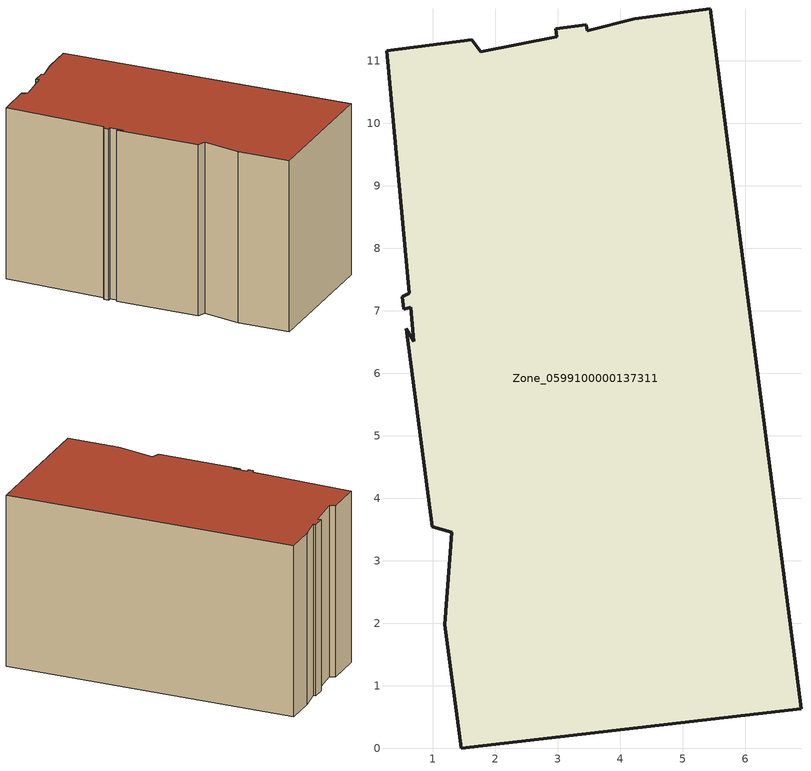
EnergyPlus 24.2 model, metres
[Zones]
Zone_0599100000137311
 floor ground (C_G): 3.45,11.57 3.47,11.48 4.23,11.68 5.44,11.83 6.89,0.63 1.45,0 1.19,1.98 1.31,3.45 0.99,3.54 0.58,6.71 0.69,6.51 0.64,7.05 0.54,7.02 0.51,7.22 0.62,7.28 0.26,11.16 1.62,11.34 1.76,11.15 2.98,11.38 2.97,11.51 z0
 wall outside (C_F): 6.89,0.63 5.44,11.83 4.23,11.68 3.47,11.48 3.45,11.57 2.97,11.51 2.98,11.38 1.76,11.15 1.62,11.34 0.26,11.16 0.62,7.28 0.51,7.22 0.54,7.02 0.64,7.05 0.69,6.51 0.58,6.71 0.99,3.54 1.31,3.45 1.19,1.98 1.45,0 6.89,0.63 z0:6.76
 roof outside (C_R): 2.98,11.38 1.76,11.15 1.62,11.34 0.26,11.16 0.62,7.28 0.51,7.22 0.54,7.02 0.64,7.05 0.69,6.51 0.58,6.71 0.99,3.54 1.31,3.45 1.19,1.98 1.45,0 6.89,0.63 5.44,11.83 4.23,11.68 3.47,11.48 3.45,11.57 2.97,11.51 z6.76
[BUILDING]
Pand.0599100000137311: North Axis=0; Terrain=City; Loads Convergence Tolerance Value=0.04; Temperature Convergence Tolerance Value=0.4; Solar Distribution=FullExterior; Maximum Number of Warmup Days=25; Minimum Number of Warmup Days=1
[Site:Location]
Rotterdam.The.Hague.AP_ZH_NLD Design_Conditions: Latitude=51.96; Longitude=4.45; Time Zone=1; Elevation=-4.5
[SITE:GROUNDTEMPERATURE:BUILDINGSURFACE]
18, 18, 18, 18, 18, 18, 18, 18, 18, 18, 18, 18
[MATERIAL] Thermal Absorptance=0.9; Solar Absorptance=0.7; Visible Absorptance=0.7
Name | Roughness | Thickness | Conductivity | Density | Specific Heat
G.D.1965 | MediumSmooth | 0.15 | 1 | 540 | 1210
F.D.1965 | Rough | 0.3 | 0.857143 | 1920 | 840
R.D.1965 | MediumRough | 0.2 | 0.08 | 1500 | 1000
[CONSTRUCTION]
C_G: G.D.1965
C_F: F.D.1965
C_R: R.D.1965
[ZONE]
Zone_0599100000137311: Type=1; Multiplier=1; Ceiling Height=Autocalculate; Volume=Autocalculate; Floor Area=autocalculate; Part of Total Floor Area=Yes
[ZONEINFILTRATION:DESIGNFLOWRATE]
Infil_Zone_0599100000137311: Zone or ZoneList or Space or SpaceList=Zone_0599100000137311; Schedule=AlwaysOn; Design Flow Rate Calculation Method=Flow/Area; Flow Rate per Floor Area=0.0042; Constant Term Coefficient=1; Temperature Term Coefficient=0; Velocity Term Coefficient=0; Velocity Squared Term Coefficient=0
[HVACTEMPLATE:ZONE:IDEALLOADSAIRSYSTEM]
Zone_0599100000137311: Maximum Heating Supply Air Temperature=50; Minimum Cooling Supply Air Temperature=13; Maximum Heating Supply Air Humidity Ratio=0.0156; Minimum Cooling Supply Air Humidity Ratio=0.0077; Heating Limit=NoLimit; Cooling Limit=NoLimit; Dehumidification Control Type=ConstantSensibleHeatRatio; Cooling Sensible Heat Ratio=0.7; Dehumidification Setpoint=60; Humidification Control Type=None; Humidification Setpoint=30; Outdoor Air Method=None; Outdoor Air Flow Rate per Person=0.00944; Outdoor Air Flow Rate per Zone Floor Area=0; Outdoor Air Flow Rate per Zone=0; Demand Controlled Ventilation Type=None; Outdoor Air Economizer Type=NoEconomizer; Heat Recovery Type=None; Sensible Heat Recovery Effectiveness=0.7; Latent Heat Recovery Effectiveness=0.65
[ZONECONTROL:THERMOSTAT]
ThermostatControl_Zone_0599100000137311: Zone or ZoneList=Zone_0599100000137311; Control Type Schedule=DualSetpointControlType; Control 1=Thermostat_Zone_0599100000137311; Temperature Difference Between Cutout And Setpoint=0
[THERMOSTATSETPOINT:DUALSETPOINT]
Thermostat_Zone_0599100000137311: Heating Setpoint Temperature Schedule=HeatingSetpoint_Zone_0599100000137311; Cooling Setpoint Temperature Schedule=CoolingSetpoint_Zone_0599100000137311
[SCHEDULE:COMPACT]
HeatingSetpoint_Zone_0599100000137311: Through: 12/31, For: AllDays, Until: 24:00, 21
CoolingSetpoint_Zone_0599100000137311: Through: 12/31, For: AllDays, Until: 24:00, 24
DualSetpointControlType: Through: 12/31, For: AllDays, Until: 24:00, 4
AlwaysOn: Through: 12/31, For: AllDays, Until: 24:00, 1
